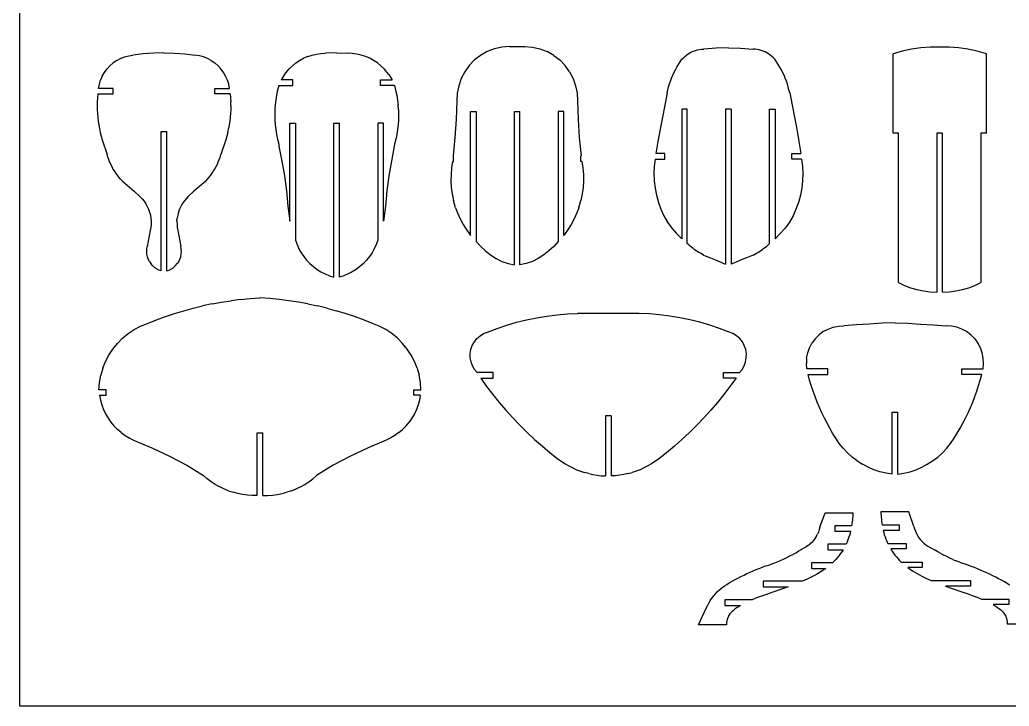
# Model space of a CAD drawing. Extents: x -77 to 77, y -69 to 69.
# Drawn here: x -77.4 to 22.7, y -69.5 to 0 of the extents above; entities that cross this region are included whole.
import ezdxf

# ---------------------------------------------------------------- set-up
doc = ezdxf.new("R2010")
doc.units = 0
doc.header["$MEASUREMENT"] = 0
doc.layers.get('0').update_dxf_attribs({"linetype": 'CONTINUOUS'})

msp = doc.modelspace()

# ---------------------------------------------------------------- linework, layer by layer
for p, q in [((-77.39, -69.48), (-77.39, 69.48)), ((-29.36, -2.95), (-30.08, -3.22)), ((-28.6, -2.78), (-29.36, -2.95)), ((-27.83, -2.72), (-28.6, -2.78)), ((-27.83, -2.72), (-26.28, -2.72)), ((-27.06, -2.77), (-27.06, -2.72)), ((-26.28, -2.72), (-25.51, -2.78)), ((-25.51, -2.78), (-24.76, -2.95)), ((-24.76, -2.95), (-24.03, -3.22)), ((-8.8, -3.04), (-8.6, -3)), ((-8.6, -3), (-8.39, -2.97)), ((-8.39, -2.97), (-8.18, -2.96)), ((-6.92, -2.87), (-8.18, -2.96)), ((-5.68, -2.84), (-6.92, -2.87)), ((-5.68, -2.84), (-4.44, -2.87)), ((-4.44, -2.87), (-3.18, -2.96)), ((-2.97, -2.97), (-3.18, -2.96)), ((-2.77, -3), (-2.97, -2.97)), ((-2.56, -3.04), (-2.77, -3)), ((12.85, -2.98), (11.9, -3.17)), ((13.81, -2.85), (12.85, -2.98)), ((14.76, -2.78), (13.81, -2.85)), ((15.7, -2.77), (14.76, -2.78)), ((16.65, -2.78), (15.7, -2.77)), ((17.6, -2.85), (16.65, -2.78)), ((18.56, -2.98), (17.6, -2.85)), ((19.51, -3.17), (18.56, -2.98)), ((-67.58, -4.12), (-67.19, -3.92)), ((-67.19, -3.92), (-66.79, -3.75)), ((-66.79, -3.75), (-66.37, -3.64)), ((-66.37, -3.64), (-65.94, -3.57)), ((-64.89, -3.43), (-65.94, -3.57)), ((-63.84, -3.37), (-64.89, -3.43)), ((-62.8, -3.35), (-63.84, -3.37)), ((-62.8, -3.35), (-61.75, -3.37)), ((-61.75, -3.37), (-60.7, -3.43)), ((-60.7, -3.43), (-59.65, -3.57)), ((-59.22, -3.64), (-59.65, -3.57)), ((-58.8, -3.75), (-59.22, -3.64)), ((-58.4, -3.92), (-58.8, -3.75)), ((-58.01, -4.12), (-58.4, -3.92)), ((-49.07, -4.12), (-48.67, -3.9)), ((-48.25, -3.72), (-48.67, -3.9)), ((-48.25, -3.72), (-47.82, -3.58)), ((-47.82, -3.58), (-47.37, -3.48)), ((-47.37, -3.48), (-46.92, -3.41)), ((-46.92, -3.41), (-46.46, -3.39)), ((-45.33, -3.35), (-46.46, -3.39)), ((-45.33, -3.35), (-44.19, -3.39)), ((-43.74, -3.41), (-44.19, -3.39)), ((-43.28, -3.48), (-43.74, -3.41)), ((-42.84, -3.58), (-43.28, -3.48)), ((-42.4, -3.72), (-42.84, -3.58)), ((-41.98, -3.9), (-42.4, -3.72)), ((-41.58, -4.12), (-41.98, -3.9)), ((-30.76, -3.6), (-31.37, -4.07)), ((-30.08, -3.22), (-30.76, -3.6)), ((-23.36, -3.6), (-24.03, -3.22)), ((-23.36, -3.6), (-22.74, -4.07)), ((-10.56, -4.26), (-10.38, -4)), ((-10.38, -4), (-10.24, -3.85)), ((-10.24, -3.85), (-10.09, -3.71)), ((-10.09, -3.71), (-9.92, -3.57)), ((-9.92, -3.57), (-9.75, -3.45)), ((-9.75, -3.45), (-9.58, -3.34)), ((-9.58, -3.34), (-9.41, -3.26)), ((-9.41, -3.26), (-9.39, -3.25)), ((-9.41, -3.26), (-9.41, -3.26)), ((-9.41, -3.26), (-9.41, -3.26)), ((-9.39, -3.25), (-9.2, -3.17)), ((-9.2, -3.17), (-9, -3.1)), ((-9, -3.1), (-8.8, -3.04)), ((-2.36, -3.1), (-2.56, -3.04)), ((-2.16, -3.17), (-2.36, -3.1)), ((-1.97, -3.25), (-2.16, -3.17)), ((-1.95, -3.26), (-1.97, -3.25)), ((-1.95, -3.26), (-1.95, -3.26)), ((-1.95, -3.26), (-1.95, -3.26)), ((-1.79, -3.34), (-1.95, -3.26)), ((-1.61, -3.45), (-1.79, -3.34)), ((-1.44, -3.57), (-1.61, -3.45)), ((-1.28, -3.71), (-1.44, -3.57)), ((-1.12, -3.85), (-1.28, -3.71)), ((-0.98, -4), (-1.12, -3.85)), ((-0.8, -4.26), (-0.98, -4)), ((11.9, -3.17), (10.98, -3.44)), ((10.98, -11.47), (10.98, -3.44)), ((20.43, -3.44), (19.51, -3.17)), ((20.43, -11.47), (20.43, -3.44)), ((-68.82, -5.33), (-68.56, -4.98)), ((-68.56, -4.98), (-68.27, -4.66)), ((-68.27, -4.66), (-67.94, -4.37)), ((-67.58, -4.12), (-67.94, -4.37)), ((-58.01, -4.12), (-57.65, -4.37)), ((-57.33, -4.66), (-57.65, -4.37)), ((-57.03, -4.98), (-57.33, -4.66)), ((-56.77, -5.33), (-57.03, -4.98)), ((-50.44, -5.32), (-50.14, -4.97)), ((-50.14, -4.97), (-49.81, -4.66)), ((-49.81, -4.66), (-49.45, -4.37)), ((-49.45, -4.37), (-49.07, -4.12)), ((-41.2, -4.37), (-41.58, -4.12)), ((-40.84, -4.66), (-41.2, -4.37)), ((-40.51, -4.97), (-40.84, -4.66)), ((-40.21, -5.32), (-40.51, -4.97)), ((-31.91, -4.63), (-32.36, -5.26)), ((-31.37, -4.07), (-31.91, -4.63)), ((-22.74, -4.07), (-22.2, -4.63)), ((-21.75, -5.26), (-22.2, -4.63)), ((-11.05, -5.06), (-10.9, -4.78)), ((-10.9, -4.78), (-10.73, -4.52)), ((-10.73, -4.52), (-10.56, -4.26)), ((-0.63, -4.52), (-0.8, -4.26)), ((-0.47, -4.78), (-0.63, -4.52)), ((-0.31, -5.06), (-0.47, -4.78)), ((-69.04, -5.71), (-69.21, -6.11)), ((-69.04, -5.71), (-68.82, -5.33)), ((-56.56, -5.71), (-56.77, -5.33)), ((-56.38, -6.11), (-56.56, -5.71)), ((-50.61, -5.54), (-50.95, -6.08)), ((-50.61, -5.54), (-50.44, -5.32)), ((-40.05, -5.54), (-40.21, -5.32)), ((-40.05, -5.54), (-39.71, -6.08)), ((-32.72, -5.94), (-32.97, -6.68)), ((-32.36, -5.26), (-32.72, -5.94)), ((-21.75, -5.26), (-21.39, -5.94)), ((-21.39, -5.94), (-21.14, -6.68)), ((-11.55, -6.2), (-11.44, -5.91)), ((-11.44, -5.91), (-11.32, -5.62)), ((-11.32, -5.62), (-11.2, -5.36)), ((-11.2, -5.36), (-11.05, -5.06)), ((-0.16, -5.36), (-0.31, -5.06)), ((-0.04, -5.62), (-0.16, -5.36)), ((0.08, -5.91), (-0.04, -5.62)), ((0.19, -6.2), (0.08, -5.91)), ((-69.42, -6.95), (-69.34, -6.52)), ((-67.95, -6.95), (-69.42, -6.95)), ((-69.34, -6.52), (-69.21, -6.11)), ((-67.95, -7.51), (-67.95, -6.95)), ((-57.65, -7.51), (-57.65, -6.95)), ((-57.65, -6.95), (-56.17, -6.95)), ((-56.25, -6.52), (-56.38, -6.11)), ((-56.17, -6.95), (-56.25, -6.52)), ((-51.19, -6.64), (-51.34, -7.26)), ((-51.19, -6.64), (-51.31, -7.13)), ((-51.19, -6.64), (-49.77, -6.64)), ((-49.77, -6.08), (-50.95, -6.08)), ((-49.77, -6.64), (-49.77, -6.08)), ((-40.88, -6.64), (-40.88, -6.08)), ((-40.88, -6.08), (-39.71, -6.08)), ((-39.46, -6.64), (-40.88, -6.64)), ((-39.46, -6.64), (-39.32, -7.26)), ((-32.97, -6.68), (-33.12, -7.44)), ((-21.14, -6.68), (-20.99, -7.44)), ((-11.81, -7.1), (-11.74, -6.8)), ((-11.74, -6.8), (-11.65, -6.5)), ((-11.65, -6.5), (-11.55, -6.2)), ((0.29, -6.5), (0.19, -6.2)), ((0.38, -6.8), (0.29, -6.5)), ((0.45, -7.1), (0.38, -6.8)), ((-69.53, -7.9), (-69.55, -8.29)), ((-69.5, -7.51), (-69.53, -7.9)), ((-69.5, -7.51), (-67.95, -7.51)), ((-56.09, -7.51), (-57.65, -7.51)), ((-56.09, -7.51), (-56.06, -7.9)), ((-56.06, -7.9), (-56.04, -8.29)), ((-51.41, -7.62), (-51.49, -8.12)), ((-51.34, -7.26), (-51.41, -7.62)), ((-51.31, -7.13), (-51.34, -7.26)), ((-39.32, -7.26), (-39.25, -7.62)), ((-39.25, -7.62), (-39.17, -8.12)), ((-33.12, -7.44), (-33.15, -8.21)), ((-20.99, -7.44), (-20.96, -8.21)), ((-11.88, -7.41), (-12.13, -8.63)), ((-11.88, -7.41), (-11.81, -7.1)), ((0.52, -7.41), (0.45, -7.1)), ((0.52, -7.41), (0.76, -8.63)), ((-69.55, -8.29), (-69.56, -8.69)), ((-69.56, -8.69), (-69.55, -9.08)), ((-56.04, -8.69), (-56.04, -8.29)), ((-56.04, -8.69), (-56.04, -9.08)), ((-51.54, -8.61), (-51.57, -9.11)), ((-51.49, -8.12), (-51.54, -8.61)), ((-39.17, -8.12), (-39.11, -8.61)), ((-39.08, -9.11), (-39.11, -8.61)), ((-33.15, -8.21), (-33.23, -10.08)), ((-20.96, -8.21), (-20.88, -10.08)), ((-12.13, -8.63), (-12.36, -9.86)), ((0.76, -8.63), (1, -9.86)), ((-69.55, -9.08), (-69.53, -9.47)), ((-69.53, -9.47), (-69.5, -9.86)), ((-69.5, -9.86), (-69.46, -10.25)), ((-56.09, -9.86), (-56.13, -10.25)), ((-56.06, -9.47), (-56.09, -9.86)), ((-56.04, -9.08), (-56.06, -9.47)), ((-51.57, -9.11), (-51.58, -9.62)), ((-51.58, -9.62), (-51.57, -10.12)), ((-51.58, -9.66), (-51.58, -9.71)), ((-51.58, -9.71), (-51.58, -9.73)), ((-39.08, -9.11), (-39.07, -9.62)), ((-39.07, -9.62), (-39.08, -10.12)), ((-31.78, -9.3), (-31.22, -9.3)), ((-31.78, -21.82), (-31.78, -9.3)), ((-31.22, -9.3), (-31.22, -22.46)), ((-27.34, -24.79), (-27.34, -9.3)), ((-27.34, -9.3), (-26.78, -9.3)), ((-26.78, -24.79), (-26.78, -9.3)), ((-22.9, -9.3), (-22.9, -22.46)), ((-22.33, -9.3), (-22.9, -9.3)), ((-22.33, -21.82), (-22.33, -9.3)), ((-12.36, -9.86), (-12.59, -11.08)), ((-9.84, -9.06), (-10.4, -9.06)), ((-10.4, -9.06), (-10.4, -22.16)), ((-9.84, -22.65), (-9.84, -9.06)), ((-5.4, -9.06), (-5.96, -9.06)), ((-5.96, -9.06), (-5.96, -24.73)), ((-5.4, -9.06), (-5.4, -24.73)), ((-1.52, -9.06), (-0.96, -9.06)), ((-1.52, -22.65), (-1.52, -9.06)), ((-0.96, -9.06), (-0.96, -22.16)), ((1, -9.86), (1.23, -11.08)), ((-69.46, -10.25), (-69.4, -10.63)), ((-69.4, -10.63), (-69.33, -11.02)), ((-56.19, -10.63), (-56.26, -11.02)), ((-56.13, -10.25), (-56.19, -10.63)), ((-51.57, -10.12), (-51.54, -10.62)), ((-51.54, -10.62), (-51.49, -11.12)), ((-50.05, -10.45), (-49.49, -10.45)), ((-50.05, -20.38), (-50.05, -10.45)), ((-49.49, -10.45), (-49.49, -22.3)), ((-45.61, -10.45), (-45.05, -10.45)), ((-45.61, -26.05), (-45.61, -10.45)), ((-45.05, -26.05), (-45.05, -10.45)), ((-41.17, -10.45), (-41.17, -22.3)), ((-40.6, -10.45), (-41.17, -10.45)), ((-40.6, -20.38), (-40.6, -10.45)), ((-39.11, -10.62), (-39.17, -11.12)), ((-39.08, -10.12), (-39.11, -10.62)), ((-33.23, -10.08), (-33.35, -11.93)), ((-20.88, -10.08), (-20.77, -11.93)), ((-69.33, -11.02), (-69.25, -11.4)), ((-69.25, -11.4), (-69.16, -11.78)), ((-69.16, -11.78), (-69.06, -12.16)), ((-63.08, -11.32), (-62.51, -11.32)), ((-63.08, -25.42), (-63.08, -11.32)), ((-62.51, -25.42), (-62.51, -11.32)), ((-56.43, -11.78), (-56.53, -12.16)), ((-56.34, -11.4), (-56.43, -11.78)), ((-56.34, -11.4), (-56.26, -11.02)), ((-51.49, -11.12), (-51.41, -11.61)), ((-51.41, -11.61), (-51.31, -12.1)), ((-39.25, -11.61), (-39.34, -12.1)), ((-39.17, -11.12), (-39.25, -11.61)), ((-33.35, -11.93), (-33.54, -13.78)), ((-20.77, -11.93), (-20.58, -13.78)), ((-12.59, -11.08), (-12.81, -12.31)), ((1.23, -11.08), (1.44, -12.31)), ((11.54, -11.47), (10.98, -11.47)), ((11.54, -26.6), (11.54, -11.47)), ((15.42, -11.47), (15.42, -27.58)), ((15.98, -11.47), (15.42, -11.47)), ((15.98, -27.58), (15.98, -11.47)), ((20.43, -11.47), (19.86, -11.47)), ((19.86, -11.47), (19.86, -26.6)), ((-69.06, -12.16), (-68.56, -13.65)), ((-56.53, -12.16), (-57.04, -13.65)), ((-51.31, -12.1), (-51.19, -12.59)), ((-51.19, -12.59), (-51.16, -12.79)), ((-51.16, -12.79), (-50.86, -14.3)), ((-39.5, -12.79), (-39.79, -14.3)), ((-39.46, -12.59), (-39.5, -12.79)), ((-39.34, -12.1), (-39.46, -12.59)), ((-12.81, -12.31), (-13.01, -13.54)), ((1.44, -12.31), (1.65, -13.54)), ((-68.48, -13.9), (-68.56, -13.65)), ((-68.39, -14.14), (-68.48, -13.9)), ((-57.2, -14.14), (-57.11, -13.9)), ((-57.11, -13.9), (-57.04, -13.65)), ((-33.49, -13.78), (-33.54, -13.78)), ((-33.49, -14.35), (-33.49, -13.78)), ((-20.63, -14.35), (-20.63, -13.78)), ((-20.63, -13.78), (-20.58, -13.78)), ((-12.11, -13.54), (-13.01, -13.54)), ((-12.11, -14.1), (-12.11, -13.54)), ((0.75, -14.1), (0.75, -13.54)), ((0.75, -13.54), (1.65, -13.54)), ((-68.3, -14.38), (-68.39, -14.14)), ((-68.19, -14.62), (-68.3, -14.38)), ((-68.07, -14.85), (-68.19, -14.62)), ((-67.95, -15.08), (-68.07, -14.85)), ((-57.64, -15.08), (-57.52, -14.85)), ((-57.52, -14.85), (-57.4, -14.62)), ((-57.4, -14.62), (-57.3, -14.38)), ((-57.3, -14.38), (-57.2, -14.14)), ((-50.86, -14.3), (-50.59, -15.81)), ((-39.79, -14.3), (-40.06, -15.81)), ((-33.7, -15), (-33.75, -15.66)), ((-33.59, -14.35), (-33.7, -15)), ((-33.59, -14.35), (-33.49, -14.35)), ((-20.52, -14.35), (-20.63, -14.35)), ((-20.52, -14.35), (-20.42, -15)), ((-20.42, -15), (-20.36, -15.66)), ((-13.18, -14.84), (-13.22, -15.57)), ((-13.09, -14.1), (-13.18, -14.84)), ((-13.09, -14.1), (-12.11, -14.1)), ((1.73, -14.1), (0.75, -14.1)), ((1.73, -14.1), (1.82, -14.84)), ((1.82, -14.84), (1.86, -15.57)), ((-67.94, -15.1), (-67.95, -15.08)), ((-67.93, -15.11), (-67.94, -15.1)), ((-67.94, -15.1), (-67.94, -15.1)), ((-67.81, -15.3), (-67.93, -15.11)), ((-67.67, -15.52), (-67.81, -15.3)), ((-67.52, -15.73), (-67.67, -15.52)), ((-67.36, -15.93), (-67.52, -15.73)), ((-67.19, -16.13), (-67.36, -15.93)), ((-58.4, -16.13), (-58.23, -15.93)), ((-58.23, -15.93), (-58.07, -15.73)), ((-58.07, -15.73), (-57.92, -15.52)), ((-57.92, -15.52), (-57.78, -15.3)), ((-57.78, -15.3), (-57.66, -15.11)), ((-57.66, -15.11), (-57.66, -15.1)), ((-57.66, -15.1), (-57.65, -15.1)), ((-57.65, -15.1), (-57.64, -15.08)), ((-50.59, -15.81), (-50.41, -17.33)), ((-40.06, -15.81), (-40.24, -17.33)), ((-33.75, -15.66), (-33.77, -16.32)), ((-20.36, -15.66), (-20.35, -16.32)), ((-13.22, -15.57), (-13.19, -16.31)), ((1.86, -15.57), (1.83, -16.31)), ((-67.01, -16.32), (-67.19, -16.13)), ((-67.01, -16.32), (-65.81, -17.34)), ((-58.58, -16.32), (-59.78, -17.34)), ((-58.58, -16.32), (-58.4, -16.13)), ((-33.77, -16.32), (-33.73, -16.98)), ((-33.73, -16.98), (-33.64, -17.63)), ((-20.39, -16.98), (-20.47, -17.63)), ((-20.35, -16.32), (-20.39, -16.98)), ((-13.19, -16.31), (-13.1, -17.04)), ((1.83, -16.31), (1.74, -17.04)), ((-65.81, -17.34), (-65.23, -17.89)), ((-65.23, -17.89), (-65.02, -18.12)), ((-60.36, -17.89), (-60.57, -18.12)), ((-59.78, -17.34), (-60.36, -17.89)), ((-50.41, -17.33), (-50.27, -18.86)), ((-40.24, -17.33), (-40.39, -18.86)), ((-33.64, -17.63), (-33.51, -18.28)), ((-20.47, -17.63), (-20.6, -18.28)), ((-13.1, -17.04), (-12.96, -17.77)), ((-12.96, -17.77), (-12.77, -18.48)), ((1.6, -17.77), (1.41, -18.48)), ((1.74, -17.04), (1.6, -17.77)), ((-65.02, -18.12), (-64.82, -18.36)), ((-64.82, -18.36), (-64.64, -18.62)), ((-64.64, -18.62), (-64.49, -18.89)), ((-64.49, -18.89), (-64.36, -19.18)), ((-61.1, -18.89), (-61.23, -19.18)), ((-60.95, -18.62), (-61.1, -18.89)), ((-60.77, -18.36), (-60.95, -18.62)), ((-60.57, -18.12), (-60.77, -18.36)), ((-50.27, -18.86), (-50.05, -20.38)), ((-40.39, -18.86), (-40.6, -20.38)), ((-33.51, -18.28), (-33.51, -18.3)), ((-33.51, -18.3), (-33.51, -18.3)), ((-33.3, -19.02), (-33.51, -18.3)), ((-33.3, -19.02), (-33.11, -19.54)), ((-20.82, -19.02), (-21.01, -19.54)), ((-20.82, -19.02), (-20.61, -18.3)), ((-20.6, -18.28), (-20.61, -18.3)), ((-20.61, -18.3), (-20.61, -18.3)), ((-12.77, -18.48), (-12.53, -19.18)), ((1.41, -18.48), (1.16, -19.18)), ((-64.36, -19.18), (-64.26, -19.47)), ((-64.26, -19.47), (-64.18, -19.78)), ((-64.18, -19.78), (-64.13, -20.08)), ((-61.41, -19.78), (-61.46, -20.08)), ((-61.33, -19.47), (-61.41, -19.78)), ((-61.23, -19.18), (-61.33, -19.47)), ((-33.11, -19.54), (-32.84, -20.14)), ((-21.01, -19.54), (-21.28, -20.14)), ((-12.53, -19.18), (-12.22, -19.85)), ((-12.22, -19.85), (-11.85, -20.49)), ((0.86, -19.85), (0.49, -20.49)), ((1.16, -19.18), (0.86, -19.85)), ((-64.14, -21.02), (-64.19, -21.33)), ((-64.11, -20.71), (-64.14, -21.02)), ((-64.13, -20.08), (-64.11, -20.4)), ((-64.11, -20.4), (-64.11, -20.71)), ((-61.49, -20.4), (-61.46, -20.08)), ((-61.49, -20.4), (-61.48, -20.71)), ((-61.48, -20.71), (-61.45, -21.02)), ((-61.45, -21.02), (-61.4, -21.33)), ((-32.84, -20.14), (-32.53, -20.73)), ((-32.53, -20.73), (-32.29, -21.1)), ((-21.59, -20.73), (-21.82, -21.1)), ((-21.28, -20.14), (-21.59, -20.73)), ((-11.85, -20.49), (-11.42, -21.09)), ((0.49, -20.49), (0.06, -21.09)), ((-64.19, -21.33), (-64.5, -22.95)), ((-61.4, -21.33), (-61.1, -22.95)), ((-32.29, -21.1), (-31.78, -21.82)), ((-21.82, -21.1), (-22.33, -21.82)), ((-11.42, -21.09), (-10.93, -21.65)), ((-10.93, -21.65), (-10.4, -22.16)), ((-0.43, -21.65), (-0.96, -22.16)), ((0.06, -21.09), (-0.43, -21.65)), ((-64.54, -23.21), (-64.5, -22.95)), ((-61.05, -23.21), (-61.1, -22.95)), ((-49.49, -22.3), (-49.33, -22.74)), ((-49.33, -22.74), (-49.14, -23.17)), ((-41.32, -22.74), (-41.52, -23.17)), ((-41.17, -22.3), (-41.32, -22.74)), ((-31.22, -22.46), (-30.75, -22.94)), ((-30.75, -22.94), (-30.27, -23.39)), ((-23.36, -22.94), (-23.85, -23.39)), ((-22.9, -22.46), (-23.36, -22.94)), ((-9.7, -22.78), (-9.84, -22.65)), ((-9.56, -22.9), (-9.7, -22.78)), ((-9.42, -23.02), (-9.56, -22.9)), ((-9.28, -23.13), (-9.42, -23.02)), ((-2.09, -23.13), (-1.94, -23.02)), ((-1.94, -23.02), (-1.8, -22.9)), ((-1.8, -22.9), (-1.66, -22.78)), ((-1.66, -22.78), (-1.52, -22.65)), ((-64.55, -23.47), (-64.54, -23.21)), ((-64.53, -23.73), (-64.55, -23.47)), ((-64.48, -23.98), (-64.53, -23.73)), ((-64.39, -24.23), (-64.48, -23.98)), ((-61.2, -24.23), (-61.11, -23.98)), ((-61.11, -23.98), (-61.06, -23.73)), ((-61.06, -23.73), (-61.04, -23.47)), ((-61.04, -23.47), (-61.05, -23.21)), ((-49.14, -23.17), (-48.91, -23.58)), ((-48.91, -23.58), (-48.65, -23.97)), ((-48.65, -23.97), (-48.36, -24.34)), ((-42, -23.97), (-42.3, -24.34)), ((-41.74, -23.58), (-42, -23.97)), ((-41.52, -23.17), (-41.74, -23.58)), ((-30.27, -23.39), (-29.75, -23.8)), ((-29.75, -23.8), (-29.19, -24.17)), ((-24.37, -23.8), (-24.92, -24.17)), ((-23.85, -23.39), (-24.37, -23.8)), ((-9.13, -23.24), (-9.28, -23.13)), ((-8.97, -23.35), (-9.13, -23.24)), ((-8.83, -23.45), (-8.97, -23.35)), ((-8.67, -23.55), (-8.83, -23.45)), ((-8.51, -23.64), (-8.67, -23.55)), ((-8.35, -23.74), (-8.51, -23.64)), ((-8.19, -23.83), (-8.35, -23.74)), ((-8.19, -23.83), (-8.03, -23.91)), ((-8.03, -23.91), (-7.5, -24.09)), ((-3.33, -23.91), (-3.86, -24.09)), ((-3.17, -23.83), (-3.33, -23.91)), ((-3.17, -23.83), (-3.01, -23.74)), ((-3.01, -23.74), (-2.85, -23.64)), ((-2.85, -23.64), (-2.69, -23.55)), ((-2.69, -23.55), (-2.54, -23.45)), ((-2.54, -23.45), (-2.4, -23.35)), ((-2.4, -23.35), (-2.23, -23.24)), ((-2.23, -23.24), (-2.09, -23.13)), ((-64.28, -24.47), (-64.39, -24.23)), ((-64.28, -24.47), (-64.13, -24.68)), ((-64.26, -24.49), (-64.26, -24.5)), ((-64.26, -24.49), (-64.26, -24.49)), ((-63.96, -24.88), (-64.13, -24.68)), ((-63.77, -25.06), (-63.96, -24.88)), ((-61.82, -25.06), (-61.63, -24.88)), ((-61.63, -24.88), (-61.46, -24.68)), ((-61.31, -24.47), (-61.46, -24.68)), ((-61.31, -24.47), (-61.2, -24.23)), ((-48.36, -24.34), (-48.03, -24.68)), ((-48.03, -24.68), (-47.68, -24.99)), ((-47.68, -24.99), (-47.31, -25.27)), ((-42.97, -24.99), (-43.35, -25.27)), ((-42.62, -24.68), (-42.97, -24.99)), ((-42.3, -24.34), (-42.62, -24.68)), ((-29.19, -24.17), (-28.6, -24.47)), ((-28.6, -24.47), (-27.98, -24.68)), ((-27.98, -24.68), (-27.34, -24.79)), ((-26.13, -24.68), (-26.78, -24.79)), ((-25.51, -24.47), (-26.13, -24.68)), ((-24.92, -24.17), (-25.51, -24.47)), ((-7.5, -24.09), (-6.97, -24.29)), ((-6.97, -24.29), (-6.45, -24.53)), ((-6.45, -24.53), (-5.96, -24.73)), ((-4.91, -24.53), (-5.4, -24.73)), ((-4.39, -24.29), (-4.91, -24.53)), ((-3.86, -24.09), (-4.39, -24.29)), ((-63.55, -25.21), (-63.77, -25.06)), ((-63.32, -25.33), (-63.55, -25.21)), ((-63.08, -25.42), (-63.32, -25.33)), ((-62.51, -25.42), (-62.27, -25.33)), ((-62.27, -25.33), (-62.04, -25.21)), ((-62.04, -25.21), (-61.82, -25.06)), ((-47.31, -25.27), (-46.91, -25.52)), ((-46.91, -25.52), (-46.49, -25.73)), ((-46.49, -25.73), (-46.06, -25.91)), ((-46.06, -25.91), (-45.61, -26.05)), ((-44.6, -25.91), (-45.05, -26.05)), ((-44.16, -25.73), (-44.6, -25.91)), ((-43.75, -25.52), (-44.16, -25.73)), ((-43.35, -25.27), (-43.75, -25.52)), ((11.54, -26.6), (12.14, -26.89)), ((12.14, -26.89), (12.76, -27.13)), ((18.65, -27.13), (19.27, -26.89)), ((19.27, -26.89), (19.86, -26.6)), ((12.76, -27.13), (13.4, -27.31)), ((13.4, -27.31), (14.07, -27.44)), ((14.07, -27.44), (14.74, -27.53)), ((14.74, -27.53), (15.42, -27.58)), ((15.98, -27.58), (16.67, -27.53)), ((16.67, -27.53), (17.34, -27.44)), ((17.34, -27.44), (18, -27.31)), ((18, -27.31), (18.65, -27.13)), ((-59.85, -29.2), (-58.9, -28.97)), ((-57.94, -28.76), (-58.9, -28.97)), ((-57.94, -28.76), (-56.98, -28.59)), ((-56.98, -28.59), (-56.01, -28.44)), ((-55.04, -28.32), (-56.01, -28.44)), ((-55.04, -28.32), (-54.07, -28.23)), ((-54.07, -28.23), (-53.09, -28.16)), ((-53.08, -28.16), (-53.09, -28.16)), ((-52.1, -28.23), (-53.08, -28.16)), ((-51.13, -28.32), (-52.1, -28.23)), ((-50.16, -28.44), (-51.13, -28.32)), ((-49.19, -28.59), (-50.16, -28.44)), ((-48.23, -28.76), (-49.19, -28.59)), ((-48.23, -28.76), (-47.28, -28.97)), ((-46.32, -29.2), (-47.28, -28.97)), ((-62.65, -30.05), (-61.73, -29.74)), ((-61.73, -29.74), (-60.79, -29.45)), ((-60.79, -29.45), (-59.85, -29.2)), ((-46.32, -29.2), (-45.38, -29.45)), ((-44.45, -29.74), (-45.38, -29.45)), ((-43.52, -30.05), (-44.45, -29.74)), ((-25.08, -30.16), (-24.05, -29.99)), ((-24.05, -29.99), (-23.02, -29.86)), ((-23.02, -29.86), (-21.99, -29.78)), ((-21.99, -29.78), (-20.95, -29.74)), ((-14.72, -29.74), (-20.95, -29.74)), ((-13.68, -29.78), (-14.72, -29.74)), ((-12.64, -29.86), (-13.68, -29.78)), ((-11.61, -29.99), (-12.64, -29.86)), ((-10.59, -30.16), (-11.61, -29.99)), ((-65.81, -31.36), (-65.16, -31.02)), ((-65.16, -31.02), (-64.48, -30.74)), ((-64.48, -30.74), (-63.57, -30.38)), ((-63.57, -30.38), (-62.65, -30.05)), ((-42.6, -30.38), (-43.52, -30.05)), ((-41.69, -30.74), (-42.6, -30.38)), ((-41.01, -31.02), (-41.69, -30.74)), ((-40.36, -31.36), (-41.01, -31.02)), ((-29.09, -31.24), (-28.1, -30.91)), ((-28.1, -30.91), (-27.11, -30.62)), ((-27.11, -30.62), (-26.1, -30.37)), ((-26.1, -30.37), (-25.08, -30.16)), ((-9.57, -30.37), (-10.59, -30.16)), ((-8.56, -30.62), (-9.57, -30.37)), ((-7.56, -30.91), (-8.56, -30.62)), ((-6.58, -31.24), (-7.56, -30.91)), ((4.91, -31.13), (5.45, -31.02)), ((5.45, -31.02), (5.99, -30.98)), ((7.29, -30.87), (5.99, -30.98)), ((8.58, -30.8), (7.29, -30.87)), ((9.88, -30.7), (8.58, -30.8)), ((11.18, -30.66), (9.88, -30.7)), ((11.18, -30.66), (12.47, -30.7)), ((12.47, -30.7), (13.77, -30.8)), ((13.77, -30.8), (15.07, -30.87)), ((15.07, -30.87), (16.36, -30.98)), ((16.91, -31.02), (16.36, -30.98)), ((17.44, -31.13), (16.91, -31.02)), ((-67, -32.23), (-66.43, -31.77)), ((-66.43, -31.77), (-65.81, -31.36)), ((-39.74, -31.77), (-40.36, -31.36)), ((-39.17, -32.23), (-39.74, -31.77)), ((-31.13, -32.27), (-30.81, -31.99)), ((-30.81, -31.99), (-30.45, -31.77)), ((-30.45, -31.77), (-30.06, -31.61)), ((-30.06, -31.61), (-29.09, -31.24)), ((-5.61, -31.61), (-6.58, -31.24)), ((-5.22, -31.77), (-5.61, -31.61)), ((-4.86, -31.99), (-5.22, -31.77)), ((-4.54, -32.27), (-4.86, -31.99)), ((3.11, -32.29), (3.49, -31.9)), ((3.92, -31.57), (3.49, -31.9)), ((3.92, -31.57), (4.4, -31.31)), ((4.4, -31.31), (4.91, -31.13)), ((17.95, -31.31), (17.44, -31.13)), ((18.43, -31.57), (17.95, -31.31)), ((18.86, -31.9), (18.43, -31.57)), ((19.25, -32.29), (18.86, -31.9)), ((-67.98, -33.33), (-67.52, -32.76)), ((-67.52, -32.76), (-67, -32.23)), ((-38.65, -32.76), (-39.17, -32.23)), ((-38.19, -33.33), (-38.65, -32.76)), ((-31.74, -33.37), (-31.6, -32.97)), ((-31.6, -32.97), (-31.39, -32.6)), ((-31.39, -32.6), (-31.13, -32.27)), ((-4.27, -32.6), (-4.54, -32.27)), ((-4.07, -32.97), (-4.27, -32.6)), ((-3.93, -33.37), (-4.07, -32.97)), ((2.53, -33.21), (2.78, -32.73)), ((3.11, -32.29), (2.78, -32.73)), ((19.25, -32.29), (19.57, -32.73)), ((19.82, -33.21), (19.57, -32.73)), ((-68.73, -34.6), (-68.39, -33.94)), ((-68.39, -33.94), (-67.98, -33.33)), ((-37.78, -33.94), (-38.19, -33.33)), ((-37.44, -34.6), (-37.78, -33.94)), ((-31.8, -33.79), (-31.74, -33.37)), ((-31.8, -34.21), (-31.8, -33.79)), ((-3.86, -33.79), (-3.93, -33.37)), ((-3.87, -34.21), (-3.86, -33.79)), ((2.24, -34.25), (2.35, -33.72)), ((2.35, -33.72), (2.53, -33.21)), ((20.01, -33.72), (19.82, -33.21)), ((20.11, -34.25), (20.01, -33.72)), ((-69, -35.28), (-68.73, -34.6)), ((-37.17, -35.28), (-37.44, -34.6)), ((-31.72, -34.63), (-31.8, -34.21)), ((-31.58, -35.02), (-31.72, -34.63)), ((-31.37, -35.39), (-31.58, -35.02)), ((-4.3, -35.39), (-4.09, -35.02)), ((-4.09, -35.02), (-3.94, -34.63)), ((-3.94, -34.63), (-3.87, -34.21)), ((2.24, -34.25), (2.21, -34.8)), ((2.27, -35.34), (2.21, -34.8)), ((20.09, -35.34), (20.14, -34.8)), ((20.14, -34.8), (20.11, -34.25)), ((-69.33, -36.72), (-69.2, -35.99)), ((-69, -35.28), (-69.2, -35.99)), ((-37.17, -35.28), (-36.97, -35.99)), ((-36.84, -36.72), (-36.97, -35.99)), ((-31.1, -35.71), (-31.37, -35.39)), ((-29.5, -35.71), (-31.1, -35.71)), ((-29.5, -36.28), (-29.5, -35.71)), ((-6.17, -36.28), (-6.17, -35.71)), ((-6.17, -35.71), (-4.57, -35.71)), ((-4.57, -35.71), (-4.3, -35.39)), ((4.39, -35.34), (2.27, -35.34)), ((2.54, -36.47), (2.39, -35.9)), ((2.39, -35.9), (4.39, -35.9)), ((4.39, -35.9), (4.39, -35.34)), ((17.96, -35.9), (17.96, -35.34)), ((17.96, -35.34), (20.09, -35.34)), ((19.97, -35.9), (17.96, -35.9)), ((19.81, -36.47), (19.97, -35.9)), ((-69.38, -37.45), (-69.33, -36.72)), ((-36.79, -37.45), (-36.84, -36.72)), ((-30.75, -36.28), (-30.15, -37.12)), ((-30.75, -36.28), (-29.5, -36.28)), ((-4.91, -36.28), (-6.17, -36.28)), ((-4.91, -36.28), (-5.52, -37.12)), ((2.71, -37.03), (2.54, -36.47)), ((2.9, -37.59), (2.71, -37.03)), ((19.46, -37.59), (19.64, -37.03)), ((19.64, -37.03), (19.81, -36.47)), ((-68.65, -37.45), (-69.38, -37.45)), ((-69.31, -38.01), (-69.22, -38.5)), ((-69.31, -38.01), (-68.65, -38.01)), ((-68.65, -38.01), (-68.65, -37.45)), ((-37.52, -38.01), (-37.52, -37.45)), ((-37.52, -37.45), (-36.79, -37.45)), ((-36.87, -38.01), (-37.52, -38.01)), ((-36.87, -38.01), (-36.95, -38.5)), ((-30.15, -37.12), (-29.52, -37.94)), ((-29.52, -37.94), (-28.87, -38.74)), ((-21.69, -37.22), (-21.69, -37.23)), ((-21.69, -37.22), (-21.69, -37.22)), ((-6.15, -37.94), (-6.8, -38.74)), ((-5.52, -37.12), (-6.15, -37.94)), ((3.1, -38.15), (2.9, -37.59)), ((19.26, -38.15), (19.46, -37.59)), ((-69.22, -38.5), (-69.09, -38.98)), ((-69.09, -38.98), (-68.92, -39.44)), ((-37.08, -38.98), (-37.25, -39.44)), ((-36.95, -38.5), (-37.08, -38.98)), ((-28.87, -38.74), (-28.2, -39.53)), ((-6.8, -38.74), (-7.47, -39.53)), ((3.31, -38.7), (3.1, -38.15)), ((3.54, -39.24), (3.31, -38.7)), ((18.82, -39.24), (19.04, -38.7)), ((19.04, -38.7), (19.26, -38.15)), ((-68.92, -39.44), (-68.71, -39.89)), ((-68.71, -39.89), (-68.46, -40.32)), ((-37.46, -39.89), (-37.71, -40.32)), ((-37.25, -39.44), (-37.46, -39.89)), ((-28.2, -39.53), (-27.5, -40.3)), ((-7.47, -39.53), (-8.17, -40.3)), ((3.78, -39.78), (3.54, -39.24)), ((4.03, -40.31), (3.78, -39.78)), ((10.9, -39.71), (11.46, -39.71)), ((10.9, -46), (10.9, -39.71)), ((11.46, -46), (11.46, -39.71)), ((18.32, -40.31), (18.58, -39.78)), ((18.58, -39.78), (18.82, -39.24)), ((-68.46, -40.32), (-68.18, -40.73)), ((-68.18, -40.73), (-67.87, -41.11)), ((-68.15, -40.77), (-68.15, -40.78)), ((-68.15, -40.78), (-68.12, -40.8)), ((-38.3, -41.11), (-37.99, -40.73)), ((-37.71, -40.32), (-37.99, -40.73)), ((-27.5, -40.3), (-26.78, -41.04)), ((-26.78, -41.04), (-26.05, -41.77)), ((-18.11, -40.08), (-18.11, -46.18)), ((-17.55, -40.08), (-18.11, -40.08)), ((-17.55, -40.08), (-17.55, -46.18)), ((-8.88, -41.04), (-9.62, -41.77)), ((-8.17, -40.3), (-8.88, -41.04)), ((4.3, -40.83), (4.03, -40.31)), ((4.58, -41.35), (4.3, -40.83)), ((17.77, -41.35), (18.06, -40.83)), ((18.06, -40.83), (18.32, -40.31)), ((-67.87, -41.11), (-67.52, -41.47)), ((-67.14, -41.79), (-67.52, -41.47)), ((-67.14, -41.79), (-66.74, -42.08)), ((-53.37, -41.82), (-52.8, -41.82)), ((-53.37, -48.14), (-53.37, -41.82)), ((-52.8, -48.14), (-52.8, -41.82)), ((-39.03, -41.79), (-39.43, -42.08)), ((-39.03, -41.79), (-38.65, -41.47)), ((-38.3, -41.11), (-38.65, -41.47)), ((-26.05, -41.77), (-25.29, -42.48)), ((-9.62, -41.77), (-10.38, -42.48)), ((4.87, -41.86), (4.58, -41.35)), ((5.18, -42.36), (4.87, -41.86)), ((17.17, -42.36), (17.48, -41.86)), ((17.48, -41.86), (17.77, -41.35)), ((-66.74, -42.08), (-66.32, -42.33)), ((-66.32, -42.33), (-65.87, -42.55)), ((-65.87, -42.55), (-64.03, -43.32)), ((-40.3, -42.55), (-42.14, -43.32)), ((-39.85, -42.33), (-40.3, -42.55)), ((-39.43, -42.08), (-39.85, -42.33)), ((-25.29, -42.48), (-24.51, -43.16)), ((-10.38, -42.48), (-11.15, -43.16)), ((5.54, -42.89), (5.18, -42.36)), ((5.94, -43.38), (5.54, -42.89)), ((16.41, -43.38), (16.81, -42.89)), ((16.81, -42.89), (17.17, -42.36)), ((-64.03, -43.32), (-62.23, -44.16)), ((-42.14, -43.32), (-43.94, -44.16)), ((-24.51, -43.16), (-23.72, -43.82)), ((-23.72, -43.82), (-22.9, -44.46)), ((-11.95, -43.82), (-12.76, -44.46)), ((-11.15, -43.16), (-11.95, -43.82)), ((6.38, -43.84), (5.94, -43.38)), ((6.38, -43.84), (6.85, -44.27)), ((15.5, -44.27), (15.97, -43.84)), ((15.97, -43.84), (16.41, -43.38)), ((-62.23, -44.16), (-60.49, -45.1)), ((-43.94, -44.16), (-45.68, -45.1)), ((-22.9, -44.46), (-22.55, -44.71)), ((-22.55, -44.71), (-22.19, -44.95)), ((-22.19, -44.95), (-21.82, -45.16)), ((-13.47, -44.95), (-13.85, -45.16)), ((-13.11, -44.71), (-13.47, -44.95)), ((-12.76, -44.46), (-13.11, -44.71)), ((7.36, -44.65), (6.85, -44.27)), ((7.36, -44.65), (7.9, -44.99)), ((8.46, -45.29), (7.9, -44.99)), ((13.89, -45.29), (14.45, -44.99)), ((14.45, -44.99), (14.99, -44.65)), ((14.99, -44.65), (15.5, -44.27)), ((-60.49, -45.1), (-58.8, -46.14)), ((-45.68, -45.1), (-47.37, -46.14)), ((-21.82, -45.16), (-21.44, -45.36)), ((-21.44, -45.36), (-21.04, -45.54)), ((-21.04, -45.54), (-20.64, -45.69)), ((-20.64, -45.69), (-20.23, -45.83)), ((-19.82, -45.94), (-20.23, -45.83)), ((-19.82, -45.94), (-19.4, -46.03)), ((-19.4, -46.03), (-18.97, -46.11)), ((-16.27, -46.03), (-16.69, -46.11)), ((-15.85, -45.94), (-16.27, -46.03)), ((-15.85, -45.94), (-15.43, -45.83)), ((-15.02, -45.69), (-15.43, -45.83)), ((-14.62, -45.54), (-15.02, -45.69)), ((-14.23, -45.36), (-14.62, -45.54)), ((-13.85, -45.16), (-14.23, -45.36)), ((9.05, -45.54), (8.46, -45.29)), ((9.65, -45.75), (9.05, -45.54)), ((10.27, -45.9), (9.65, -45.75)), ((10.9, -46), (10.27, -45.9)), ((11.46, -46), (12.09, -45.9)), ((12.09, -45.9), (12.7, -45.75)), ((12.7, -45.75), (13.31, -45.54)), ((13.31, -45.54), (13.89, -45.29)), ((-58.42, -46.46), (-58.8, -46.14)), ((-58.03, -46.76), (-58.42, -46.46)), ((-57.61, -47.03), (-58.03, -46.76)), ((-57.18, -47.27), (-57.61, -47.03)), ((-48.99, -47.27), (-48.56, -47.03)), ((-48.56, -47.03), (-48.14, -46.76)), ((-48.14, -46.76), (-47.75, -46.46)), ((-47.75, -46.46), (-47.37, -46.14)), ((-18.97, -46.11), (-18.54, -46.15)), ((-18.54, -46.15), (-18.11, -46.18)), ((-17.12, -46.15), (-17.55, -46.18)), ((-16.69, -46.11), (-17.12, -46.15)), ((-57.16, -47.28), (-57.18, -47.27)), ((-56.74, -47.49), (-57.16, -47.28)), ((-56.28, -47.67), (-56.74, -47.49)), ((-56.28, -47.67), (-55.81, -47.83)), ((-55.33, -47.95), (-55.81, -47.83)), ((-54.85, -48.05), (-55.33, -47.95)), ((-54.35, -48.11), (-54.85, -48.05)), ((-51.82, -48.11), (-51.33, -48.05)), ((-51.33, -48.05), (-50.84, -47.95)), ((-50.84, -47.95), (-50.36, -47.83)), ((-49.89, -47.67), (-50.36, -47.83)), ((-49.89, -47.67), (-49.43, -47.49)), ((-49.43, -47.49), (-49.01, -47.28)), ((-49.01, -47.28), (-48.99, -47.27)), ((-53.86, -48.14), (-54.35, -48.11)), ((-53.37, -48.14), (-53.86, -48.14)), ((-52.8, -48.14), (-52.31, -48.14)), ((-52.31, -48.14), (-51.82, -48.11)), ((3.57, -51.36), (4.1, -49.91)), ((4.1, -49.91), (6.91, -49.91)), ((6.91, -49.91), (6.91, -50.09)), ((9.75, -49.82), (9.76, -50)), ((12.57, -49.82), (9.75, -49.82)), ((9.76, -50), (9.77, -50.19)), ((13.1, -51.28), (12.57, -49.82)), ((6.82, -51.02), (6.79, -51.22)), ((6.85, -50.83), (6.82, -51.02)), ((6.87, -50.64), (6.85, -50.83)), ((6.89, -50.45), (6.87, -50.64)), ((6.9, -50.27), (6.89, -50.45)), ((6.91, -50.09), (6.9, -50.27)), ((9.77, -50.19), (9.78, -50.37)), ((9.78, -50.37), (9.8, -50.56)), ((9.8, -50.56), (9.82, -50.75)), ((9.82, -50.75), (9.84, -50.94)), ((9.84, -50.94), (9.87, -51.14)), ((3.43, -51.85), (3.33, -52.08)), ((3.51, -51.61), (3.43, -51.85)), ((3.57, -51.36), (3.51, -51.61)), ((6.79, -51.22), (5.08, -51.22)), ((5.08, -51.22), (5.08, -51.78)), ((5.08, -51.78), (6.68, -51.78)), ((6.63, -52), (6.57, -52.21)), ((6.68, -51.78), (6.63, -52)), ((9.87, -51.14), (11.59, -51.14)), ((9.99, -51.7), (10.04, -51.91)), ((11.59, -51.7), (9.99, -51.7)), ((10.04, -51.91), (10.1, -52.13)), ((11.59, -51.14), (11.59, -51.7)), ((13.1, -51.28), (13.16, -51.52)), ((13.16, -51.52), (13.24, -51.76)), ((13.24, -51.76), (13.34, -52)), ((13.34, -52), (13.46, -52.22)), ((2.75, -52.9), (2.56, -53.08)), ((2.92, -52.72), (2.75, -52.9)), ((3.07, -52.51), (2.92, -52.72)), ((3.21, -52.3), (3.07, -52.51)), ((3.21, -52.3), (3.33, -52.08)), ((6.33, -52.87), (6.23, -53.09)), ((6.41, -52.65), (6.33, -52.87)), ((6.49, -52.43), (6.41, -52.65)), ((6.57, -52.21), (6.49, -52.43)), ((10.1, -52.13), (10.17, -52.35)), ((10.17, -52.35), (10.25, -52.57)), ((10.25, -52.57), (10.34, -52.79)), ((10.34, -52.79), (10.44, -53.01)), ((10.44, -53.01), (12.3, -53.01)), ((12.3, -53.01), (12.3, -53.57)), ((13.46, -52.22), (13.59, -52.43)), ((13.59, -52.43), (13.75, -52.63)), ((13.75, -52.63), (13.92, -52.82)), ((13.92, -52.82), (14.1, -52.99)), ((14.1, -52.99), (14.3, -53.15)), ((0.84, -54.11), (1.13, -53.95)), ((1.13, -53.95), (1.42, -53.78)), ((1.94, -53.5), (1.42, -53.78)), ((2.16, -53.37), (1.94, -53.5)), ((2.37, -53.23), (2.16, -53.37)), ((2.37, -53.23), (2.56, -53.08)), ((4.37, -53.09), (4.37, -53.66)), ((6.23, -53.09), (4.37, -53.09)), ((4.37, -53.66), (5.92, -53.66)), ((5.79, -53.87), (5.64, -54.07)), ((5.92, -53.66), (5.79, -53.87)), ((10.75, -53.57), (10.88, -53.79)), ((12.3, -53.57), (10.75, -53.57)), ((10.88, -53.79), (11.02, -53.99)), ((11.02, -53.99), (11.17, -54.19)), ((14.3, -53.15), (14.51, -53.29)), ((14.51, -53.29), (14.73, -53.41)), ((14.73, -53.41), (15.25, -53.7)), ((15.53, -53.87), (15.25, -53.7)), ((15.82, -54.03), (15.53, -53.87)), ((15.82, -54.03), (16.12, -54.19)), ((-1.28, -55.08), (-0.97, -54.96)), ((-0.97, -54.96), (-0.66, -54.84)), ((-0.66, -54.84), (-0.35, -54.71)), ((-0.35, -54.71), (-0.05, -54.57)), ((-0.05, -54.57), (0.25, -54.42)), ((0.25, -54.42), (0.55, -54.27)), ((0.55, -54.27), (0.84, -54.11)), ((2.74, -54.97), (2.74, -55.53)), ((4.85, -54.97), (2.74, -54.97)), ((5.02, -54.81), (4.85, -54.97)), ((5.18, -54.63), (5.02, -54.81)), ((5.34, -54.46), (5.18, -54.63)), ((5.49, -54.27), (5.34, -54.46)), ((5.64, -54.07), (5.49, -54.27)), ((11.17, -54.19), (11.33, -54.37)), ((11.33, -54.37), (11.49, -54.55)), ((11.49, -54.55), (11.65, -54.72)), ((11.65, -54.72), (11.82, -54.89)), ((11.82, -54.89), (13.93, -54.89)), ((13.93, -54.89), (13.93, -55.45)), ((16.42, -54.34), (16.12, -54.19)), ((16.72, -54.49), (16.42, -54.34)), ((17.02, -54.63), (16.72, -54.49)), ((17.02, -54.63), (17.33, -54.76)), ((17.64, -54.88), (17.33, -54.76)), ((17.95, -55), (17.64, -54.88)), ((18.27, -55.11), (17.95, -55)), ((-4.1, -56.21), (-3.8, -56.06)), ((-3.8, -56.06), (-3.49, -55.92)), ((-3.49, -55.92), (-3.18, -55.79)), ((-3.18, -55.79), (-2.86, -55.66)), ((-2.86, -55.66), (-2.55, -55.53)), ((-2.55, -55.53), (-2.24, -55.41)), ((-2.24, -55.41), (-1.92, -55.29)), ((-1.92, -55.29), (-1.6, -55.19)), ((-1.6, -55.19), (-1.28, -55.08)), ((2.74, -55.53), (4.18, -55.53)), ((3.72, -55.85), (3.25, -56.14)), ((4.18, -55.53), (3.72, -55.85)), ((12.49, -55.45), (12.95, -55.77)), ((13.93, -55.45), (12.49, -55.45)), ((12.95, -55.77), (13.42, -56.06)), ((13.42, -56.06), (13.89, -56.32)), ((18.58, -55.21), (18.27, -55.11)), ((18.9, -55.33), (18.58, -55.21)), ((19.22, -55.45), (18.9, -55.33)), ((19.53, -55.57), (19.22, -55.45)), ((19.84, -55.7), (19.53, -55.57)), ((20.15, -55.84), (19.84, -55.7)), ((20.46, -55.98), (20.15, -55.84)), ((20.77, -56.12), (20.46, -55.98)), ((-5.85, -57.15), (-5.6, -56.99)), ((-5.6, -56.99), (-5.3, -56.83)), ((-5.3, -56.83), (-5.01, -56.67)), ((-5.01, -56.67), (-4.71, -56.51)), ((-4.71, -56.51), (-4.41, -56.35)), ((-4.41, -56.35), (-4.1, -56.21)), ((-2.15, -56.84), (-2.15, -57.41)), ((1.83, -56.84), (-2.15, -56.84)), ((2.3, -56.63), (1.83, -56.84)), ((2.77, -56.4), (2.3, -56.63)), ((3.25, -56.14), (2.77, -56.4)), ((13.89, -56.32), (14.37, -56.55)), ((14.37, -56.55), (14.84, -56.76)), ((14.84, -56.76), (18.81, -56.76)), ((18.81, -56.76), (18.81, -57.32)), ((21.07, -56.27), (20.77, -56.12)), ((21.37, -56.43), (21.07, -56.27)), ((21.67, -56.58), (21.37, -56.43)), ((21.97, -56.74), (21.67, -56.58)), ((22.27, -56.91), (21.97, -56.74)), ((22.52, -57.06), (22.27, -56.91)), ((22.76, -57.23), (22.52, -57.06)), ((-6.97, -58.1), (-6.77, -57.88)), ((-6.77, -57.88), (-6.55, -57.68)), ((-6.55, -57.68), (-6.33, -57.49)), ((-6.33, -57.49), (-6.09, -57.31)), ((-6.09, -57.31), (-5.85, -57.15)), ((-2.15, -57.41), (0.38, -57.41)), ((-1.29, -57.98), (-1.82, -58.17)), ((-0.19, -57.61), (-1.29, -57.98)), ((0.38, -57.41), (-0.19, -57.61)), ((16.29, -57.32), (16.85, -57.52)), ((18.81, -57.32), (16.29, -57.32)), ((16.85, -57.52), (17.96, -57.9)), ((17.96, -57.9), (18.49, -58.08)), ((-7.81, -59.31), (-7.67, -59.05)), ((-7.67, -59.05), (-7.51, -58.8)), ((-7.51, -58.8), (-7.35, -58.55)), ((-7.35, -58.55), (-7.17, -58.32)), ((-7.17, -58.32), (-6.97, -58.1)), ((-3.29, -58.72), (-6.05, -58.72)), ((-6.05, -58.72), (-6.05, -59.28)), ((-2.82, -58.53), (-3.29, -58.72)), ((-2.34, -58.35), (-2.82, -58.53)), ((-1.82, -58.17), (-2.34, -58.35)), ((18.49, -58.08), (19, -58.27)), ((19, -58.27), (19.49, -58.45)), ((19.49, -58.45), (19.95, -58.64)), ((19.95, -58.64), (22.71, -58.64)), ((22.71, -58.64), (22.71, -59.2)), ((-8.69, -61.24), (-7.94, -59.57)), ((-7.94, -59.57), (-7.81, -59.31)), ((-6.05, -59.28), (-4.45, -59.28)), ((-5.42, -60.02), (-5.52, -60.14)), ((-5.31, -59.91), (-5.42, -60.02)), ((-5.18, -59.79), (-5.31, -59.91)), ((-5.03, -59.67), (-5.18, -59.79)), ((-4.86, -59.54), (-5.03, -59.67)), ((-4.66, -59.41), (-4.86, -59.54)), ((-4.45, -59.28), (-4.66, -59.41)), ((21.11, -59.2), (21.33, -59.33)), ((22.71, -59.2), (21.11, -59.2)), ((21.33, -59.33), (21.53, -59.46)), ((21.53, -59.46), (21.7, -59.58)), ((21.7, -59.58), (21.85, -59.71)), ((21.85, -59.71), (21.98, -59.83)), ((21.98, -59.83), (22.09, -59.94)), ((22.09, -59.94), (22.18, -60.05)), ((22.18, -60.05), (22.26, -60.16)), ((-5.86, -61.02), (-5.87, -61.23)), ((-5.83, -60.85), (-5.86, -61.02)), ((-5.8, -60.71), (-5.83, -60.85)), ((-5.76, -60.58), (-5.8, -60.71)), ((-5.71, -60.46), (-5.76, -60.58)), ((-5.66, -60.35), (-5.71, -60.46)), ((-5.59, -60.24), (-5.66, -60.35)), ((-5.52, -60.14), (-5.59, -60.24)), ((22.26, -60.16), (22.32, -60.27)), ((22.32, -60.27), (22.38, -60.38)), ((22.38, -60.38), (22.43, -60.49)), ((22.43, -60.49), (22.47, -60.62)), ((22.47, -60.62), (22.5, -60.77)), ((22.5, -60.77), (22.53, -60.94)), ((22.53, -60.94), (22.54, -61.14)), ((-5.87, -61.23), (-8.69, -61.24)), ((22.54, -61.14), (25.36, -61.16)), ((77.39, -69.48), (-77.39, -69.48))]:
    msp.add_line(p, q)

doc.saveas('drawing.dxf')
